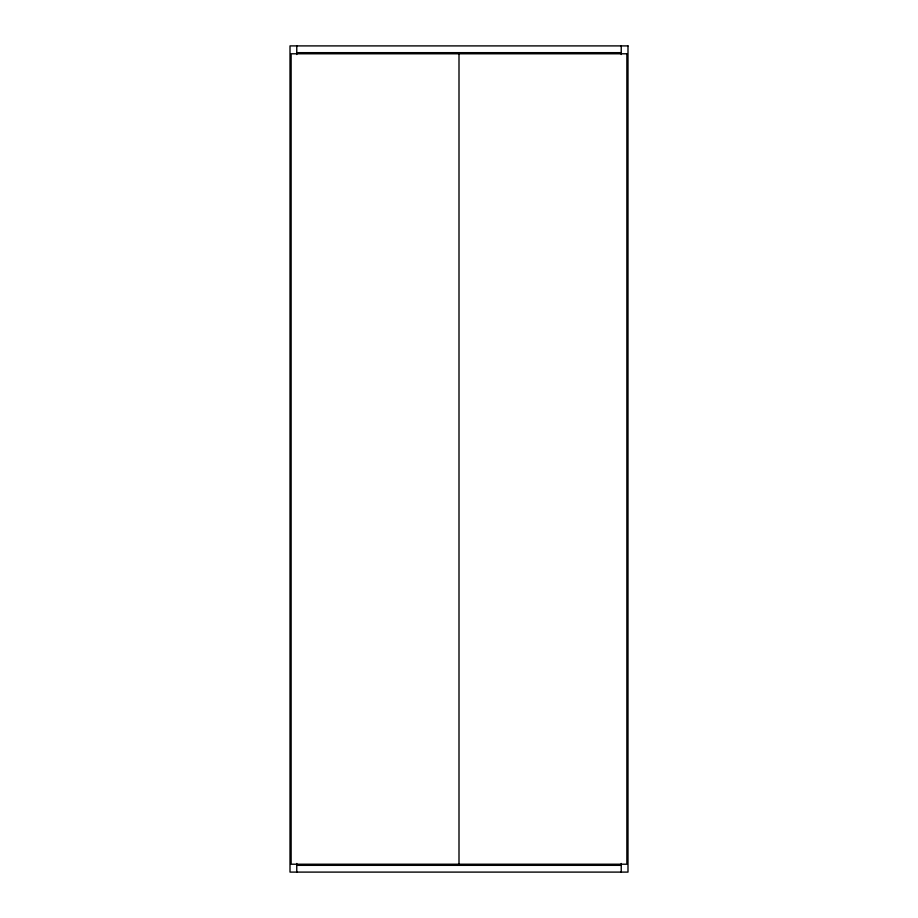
<?xml version="1.0" encoding="UTF-8"?>
<svg xmlns="http://www.w3.org/2000/svg" width="918" height="918" viewBox="0 0 918 918"><rect width="100%" height="100%" fill="white"/><g stroke="black" fill="none" stroke-linecap="round" stroke-linejoin="round"><path stroke-width="1.38" d="M296.766 52.659L621.234 52.659M296.766 865.341L621.234 865.341M621.234 45.9L621.234 54.506M621.234 863.494L621.234 872.1M459 53.783L459 864.217M296.766 45.9L296.766 54.506M296.766 863.494L296.766 872.1M627.992 45.9L290.008 45.9L290.008 872.1L627.992 872.1L627.992 45.9M626.868 53.783L291.132 53.783L291.132 864.217L626.868 864.217L626.868 53.783"/></g></svg>
